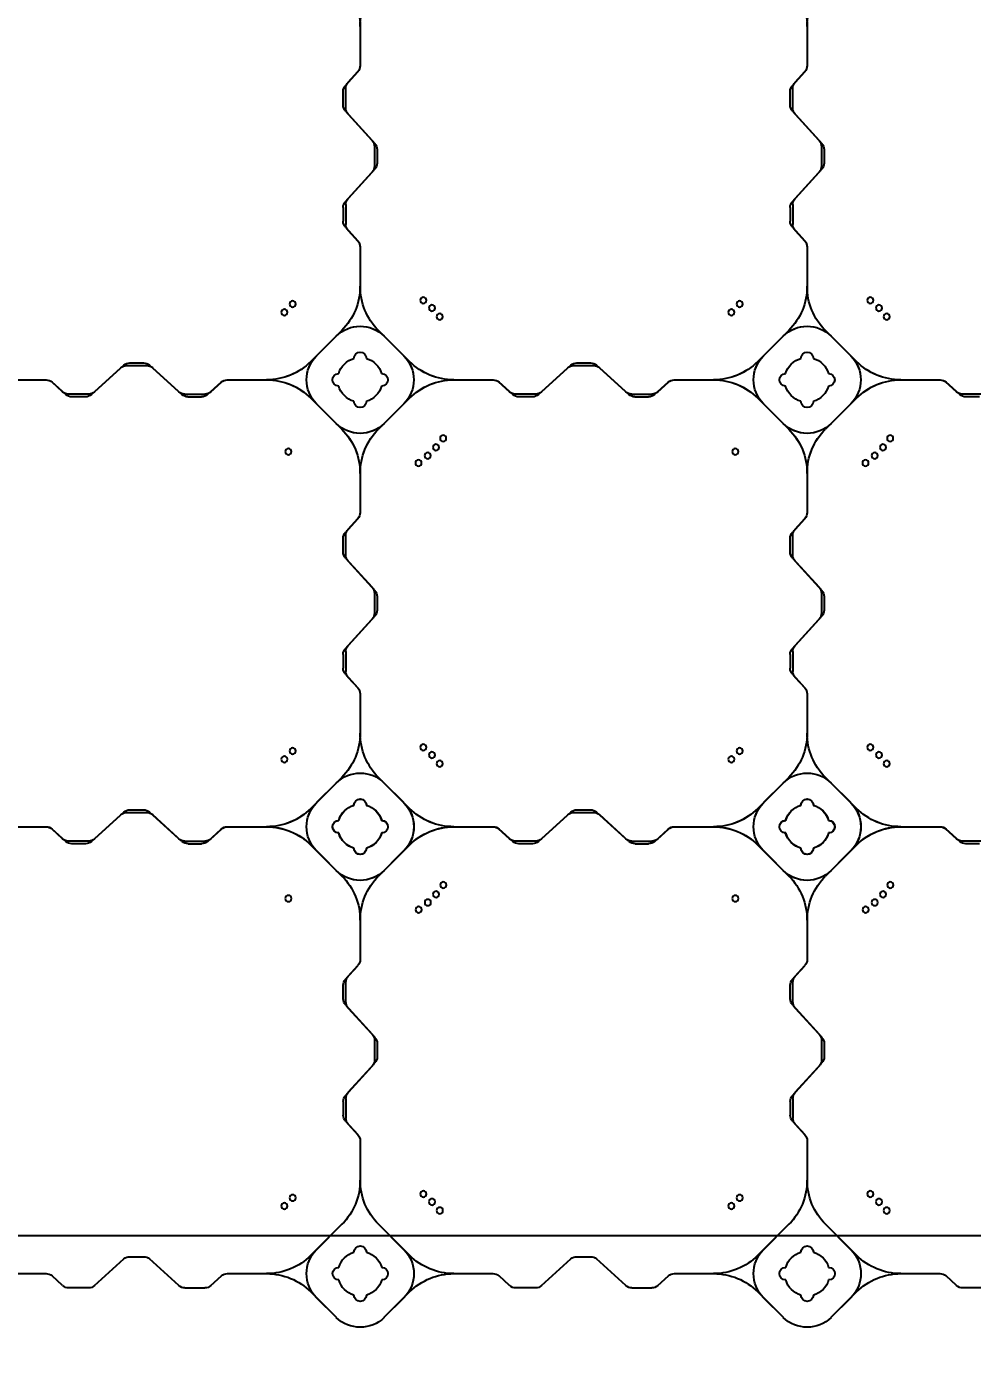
# Model space of a CAD drawing. Header units: millimetres. Extents: x -1612139 to -1260738, y 1141106 to 1536160.
# Drawn here: x -1330392 to -1329334, y 1253728 to 1255207 of the extents above; entities that cross this region are included whole.
import ezdxf

# ---------------------------------------------------------------- set-up
doc = ezdxf.new("R2010")
doc.units = ezdxf.units.MM
doc.header["$LTSCALE"] = 10
doc.layers.get('0').update_dxf_attribs({"linetype": 'CONTINUOUS'})
doc.layers.get('DEFPOINTS').update_dxf_attribs({"linetype": 'CONTINUOUS'})
doc.layers.add('W-FLOAT_BOWL浮筒', color=253, linetype='CONTINUOUS')
doc.styles.add('STANDARD_T3', font='simplex.shx', dxfattribs={"width": 0.7, "bigfont": 'gbcbig.shx'})
doc.dimstyles.new('W&&200', dxfattribs={"dimtxt": 700, "dimasz": 200, "dimexe": 500, "dimexo": 600, "dimgap": 200, "dimtad": 1, "dimdec": 0, "dimzin": 0, "dimdsep": 46, "dimtxsty": 'STANDARD_T3', "dimcen": 0.09, "dimclrd": 1, "dimclre": 1, "dimclrt": 7, "dimazin": 2, "dimtfac": 1, "dimtdec": 0, "dimtix": 1, "dimtmove": 2, "dimatfit": 3, "dimfxl": 100, "dimtolj": 1, "dimtzin": 0, "dimarcsym": 0})

# ---------------------------------------------------------------- blocks, each defined once
blk = doc.blocks.new('蓝色')
at = {"layer": 'W-FLOAT_BOWL浮筒', "color": 5}
for p, q in [((2979.5, 1549.2), (2951.2, 1520.9)), ((2957.5, 1527.3), (2979.4, 1549.2)), ((3033.2, 1549.2), (3055.2, 1527.3)), ((3033.2, 1549.2), (3061.5, 1520.9)), ((3479.5, 1549.2), (3451.2, 1520.9)), ((3457.5, 1527.3), (3479.4, 1549.2)), ((3533.2, 1549.2), (3555.2, 1527.3)), ((3533.2, 1549.2), (3561.5, 1520.9)), ((2673.5, 1513.8), (2661.6, 1503)), ((2702.5, 1516.4), (2680.2, 1516.4)), ((2709.2, 1513.8), (2742, 1484)), ((2803.5, 1513.8), (2770.7, 1484)), ((2810.2, 1516.4), (2832.5, 1516.4)), ((2839.2, 1513.8), (2851.1, 1503)), ((3173.5, 1513.8), (3161.6, 1503)), ((3202.5, 1516.4), (3180.2, 1516.4)), ((3209.2, 1513.8), (3242, 1484)), ((3303.5, 1513.8), (3270.7, 1484)), ((3310.2, 1516.4), (3332.5, 1516.4)), ((3339.2, 1513.8), (3351.1, 1503)), ((3673.5, 1513.8), (3661.6, 1503)), ((3702.5, 1516.4), (3680.2, 1516.4)), ((2610.9, 1500.4), (2654.9, 1500.4)), ((2857.8, 1500.4), (2901.6, 1500.4)), ((3110.9, 1500.4), (3154.9, 1500.4)), ((3357.8, 1500.4), (3401.6, 1500.4)), ((3610.9, 1500.4), (3654.9, 1500.4)), ((2748.7, 1481.4), (2764, 1481.4)), ((2985.8, 1445.1), (2951.1, 1479.9)), ((3026.8, 1445.1), (3061.6, 1479.9)), ((3248.7, 1481.4), (3264, 1481.4)), ((3485.8, 1445.1), (3451.1, 1479.9)), ((3526.8, 1445.1), (3561.6, 1479.9)), ((2957.5, 1473.5), (2985.8, 1445.2)), ((3055.2, 1473.5), (3026.8, 1445.2)), ((3457.5, 1473.5), (3485.8, 1445.2)), ((3555.2, 1473.5), (3526.8, 1445.2)), ((3006.3, 1351.6), (3006.3, 1395.8)), ((3006.3, 1351.8), (3006.3, 1395.8)), ((3506.3, 1351.6), (3506.3, 1395.8)), ((3506.3, 1351.8), (3506.3, 1395.8)), ((2989.9, 1329.7), (3003.7, 1344.9)), ((2992.9, 1333.2), (3003.7, 1345.1)), ((3489.9, 1329.7), (3503.7, 1344.9)), ((3492.9, 1333.2), (3503.7, 1345.1)), ((2987.3, 1307.7), (2987.3, 1323)), ((2990.3, 1304.2), (2990.3, 1326.5)), ((3487.3, 1307.7), (3487.3, 1323)), ((3490.3, 1304.2), (3490.3, 1326.5)), ((2989.9, 1301), (3019.7, 1268.2)), ((2992.9, 1297.5), (3022.7, 1264.7)), ((3489.9, 1301), (3519.7, 1268.2)), ((3492.9, 1297.5), (3522.7, 1264.7)), ((3022.3, 1239.2), (3022.3, 1261.5)), ((3025.3, 1242.7), (3025.3, 1258)), ((3522.3, 1239.2), (3522.3, 1261.5)), ((3525.3, 1242.7), (3525.3, 1258)), ((2989.9, 1199.7), (3019.7, 1232.5)), ((2992.9, 1203.2), (3022.7, 1236)), ((3489.9, 1199.7), (3519.7, 1232.5)), ((3492.9, 1203.2), (3522.7, 1236)), ((2987.3, 1193), (2987.3, 1177.7)), ((2990.3, 1196.5), (2990.3, 1174.2)), ((3487.3, 1193), (3487.3, 1177.7)), ((3490.3, 1196.5), (3490.3, 1174.2)), ((2989.9, 1171), (3003.7, 1155.8)), ((3489.9, 1171), (3503.7, 1155.8)), ((2992.9, 1167.5), (3003.7, 1155.6)), ((3492.9, 1167.5), (3503.7, 1155.6)), ((3006.3, 1105.1), (3006.3, 1149.1)), ((3006.3, 1105.1), (3006.3, 1148.9)), ((3506.3, 1105.1), (3506.3, 1149.1)), ((3506.3, 1105.1), (3506.3, 1148.9)), ((2951.1, 1020.9), (2985.8, 1055.6)), ((2957.5, 1027.2), (2985.8, 1055.5)), ((3061.6, 1020.9), (3026.8, 1055.6)), ((3055.2, 1027.2), (3026.8, 1055.5)), ((3451.1, 1020.9), (3485.8, 1055.6)), ((3457.5, 1027.2), (3485.8, 1055.5)), ((3561.6, 1020.9), (3526.8, 1055.6)), ((3555.2, 1027.2), (3526.8, 1055.5)), ((2979.5, 1049.2), (2951.2, 1020.9)), ((2957.5, 1027.3), (2979.4, 1049.2)), ((3033.2, 1049.2), (3055.2, 1027.3)), ((3033.2, 1049.2), (3061.5, 1020.9)), ((3479.5, 1049.2), (3451.2, 1020.9)), ((3457.5, 1027.3), (3479.4, 1049.2)), ((3533.2, 1049.2), (3555.2, 1027.3)), ((3533.2, 1049.2), (3561.5, 1020.9)), ((2673.5, 1013.8), (2661.6, 1003)), ((2677, 1016.8), (2661.8, 1003)), ((2702.5, 1016.4), (2680.2, 1016.4)), ((2699, 1019.4), (2683.7, 1019.4)), ((2705.7, 1016.8), (2738.5, 987)), ((2709.2, 1013.8), (2742, 984)), ((2803.5, 1013.8), (2770.7, 984)), ((2807, 1016.8), (2774.2, 987)), ((2810.2, 1016.4), (2832.5, 1016.4)), ((2813.7, 1019.4), (2829, 1019.4)), ((2835.7, 1016.8), (2850.9, 1003)), ((2839.2, 1013.8), (2851.1, 1003)), ((3173.5, 1013.8), (3161.6, 1003)), ((3177, 1016.8), (3161.8, 1003)), ((3202.5, 1016.4), (3180.2, 1016.4)), ((3199, 1019.4), (3183.7, 1019.4)), ((3205.7, 1016.8), (3238.5, 987)), ((3209.2, 1013.8), (3242, 984)), ((3303.5, 1013.8), (3270.7, 984)), ((3307, 1016.8), (3274.2, 987)), ((3310.2, 1016.4), (3332.5, 1016.4)), ((3313.7, 1019.4), (3329, 1019.4)), ((3335.7, 1016.8), (3350.9, 1003)), ((3339.2, 1013.8), (3351.1, 1003)), ((3673.5, 1013.8), (3661.6, 1003)), ((3677, 1016.8), (3661.8, 1003)), ((3702.5, 1016.4), (3680.2, 1016.4)), ((3699, 1019.4), (3683.7, 1019.4)), ((2610.9, 1000.4), (2654.9, 1000.4)), ((2610.9, 1000.4), (2655.1, 1000.4)), ((2857.6, 1000.4), (2901.6, 1000.4)), ((2857.8, 1000.4), (2901.6, 1000.4)), ((3110.9, 1000.4), (3154.9, 1000.4)), ((3110.9, 1000.4), (3155.1, 1000.4)), ((3357.6, 1000.4), (3401.6, 1000.4)), ((3357.8, 1000.4), (3401.6, 1000.4)), ((3610.9, 1000.4), (3654.9, 1000.4)), ((3610.9, 1000.4), (3655.1, 1000.4)), ((2745.2, 984.4), (2767.5, 984.4)), ((2748.7, 981.4), (2764, 981.4)), ((2985.8, 945.1), (2951.1, 979.9)), ((2979.5, 951.6), (2951.2, 979.9)), ((3026.8, 945.1), (3061.6, 979.9)), ((3033.2, 951.6), (3061.5, 979.9)), ((3245.2, 984.4), (3267.5, 984.4)), ((3248.7, 981.4), (3264, 981.4)), ((3485.8, 945.1), (3451.1, 979.9)), ((3479.5, 951.6), (3451.2, 979.9)), ((3526.8, 945.1), (3561.6, 979.9)), ((3533.2, 951.6), (3561.5, 979.9)), ((2957.5, 973.5), (2985.8, 945.2)), ((2979.4, 951.6), (2957.5, 973.5)), ((3055.2, 973.5), (3026.8, 945.2)), ((3055.2, 973.5), (3033.2, 951.6)), ((3457.5, 973.5), (3485.8, 945.2)), ((3479.4, 951.6), (3457.5, 973.5)), ((3555.2, 973.5), (3526.8, 945.2)), ((3555.2, 973.5), (3533.2, 951.6)), ((3006.3, 851.6), (3006.3, 895.8)), ((3006.3, 851.8), (3006.3, 895.8)), ((3506.3, 851.6), (3506.3, 895.8)), ((3506.3, 851.8), (3506.3, 895.8)), ((2989.9, 829.7), (3003.7, 844.9)), ((2992.9, 833.2), (3003.7, 845.1)), ((3489.9, 829.7), (3503.7, 844.9)), ((3492.9, 833.2), (3503.7, 845.1)), ((2987.3, 807.7), (2987.3, 823)), ((2990.3, 804.2), (2990.3, 826.5)), ((3487.3, 807.7), (3487.3, 823)), ((3490.3, 804.2), (3490.3, 826.5)), ((2989.9, 801), (3019.7, 768.2)), ((3489.9, 801), (3519.7, 768.2)), ((2992.9, 797.5), (3022.7, 764.7)), ((3492.9, 797.5), (3522.7, 764.7)), ((3022.3, 739.2), (3022.3, 761.5)), ((3025.3, 742.7), (3025.3, 758)), ((3522.3, 739.2), (3522.3, 761.5)), ((3525.3, 742.7), (3525.3, 758)), ((2989.9, 699.7), (3019.7, 732.5)), ((2992.9, 703.2), (3022.7, 736)), ((3489.9, 699.7), (3519.7, 732.5)), ((3492.9, 703.2), (3522.7, 736)), ((2990.3, 696.5), (2990.3, 674.2)), ((3490.3, 696.5), (3490.3, 674.2)), ((2987.3, 693), (2987.3, 677.7)), ((3487.3, 693), (3487.3, 677.7)), ((2989.9, 671), (3003.7, 655.8)), ((2992.9, 667.5), (3003.7, 655.6)), ((3489.9, 671), (3503.7, 655.8)), ((3492.9, 667.5), (3503.7, 655.6)), ((3006.3, 605.1), (3006.3, 649.1)), ((3006.3, 605.1), (3006.3, 648.9)), ((3506.3, 605.1), (3506.3, 649.1)), ((3506.3, 605.1), (3506.3, 648.9))]:
    blk.add_line(p, q, dxfattribs=at)
for centre in [(2921.6, 1424.8), (3086.6, 1420.1), (3095.3, 1429.8), (3421.6, 1424.8), (3586.6, 1420.1), (3595.3, 1429.8), (2930.8, 1415.6), (3076.9, 1411.4), (3430.8, 1415.6), (3576.9, 1411.4), (3071.6, 1093.3), (3571.6, 1093.3), (2926, 1080.7), (3081.9, 1085.1), (3426, 1080.7), (3581.9, 1085.1), (3091.1, 1075.9), (3099.2, 1065.7), (3591.1, 1075.9), (3599.2, 1065.7), (3095.3, 929.8), (3595.3, 929.8), (2921.6, 924.8), (2930.8, 915.6), (3086.6, 920.1), (3421.6, 924.8), (3430.8, 915.6), (3586.6, 920.1), (3076.9, 911.4), (3576.9, 911.4)]:
    blk.add_circle(centre, 3.5, dxfattribs=at)
for centre, radius, start, end in [((3006.3, 1522.3), 38, 45, 135), ((3006.4, 1522.3), 38, 45, 135), ((3506.3, 1522.3), 38, 45, 135), ((3506.4, 1522.3), 38, 45, 135), ((2984.4, 1500.4), 38, 135, 225), ((3006.3, 1500.4), 25, 106.2602, 163.7398), ((3006.3, 1500.4), 25, 106.2602, 163.7398), ((3006.3, 1524.4), 7, 0, 180), ((3006.3, 1524.4), 7, 0, 180), ((3006.3, 1500.4), 25, 16.2602, 73.7398), ((3006.3, 1500.4), 25, 16.2602, 73.7398), ((3028.3, 1500.4), 38, 315, 45), ((3484.4, 1500.4), 38, 135, 225), ((3506.3, 1500.4), 25, 106.2602, 163.7398), ((3506.3, 1500.4), 25, 106.2602, 163.7398), ((3506.3, 1524.4), 7, 0, 180), ((3506.3, 1524.4), 7, 0, 180), ((3506.3, 1500.4), 25, 16.2602, 73.7398), ((3506.3, 1500.4), 25, 16.2602, 73.7398), ((3528.3, 1500.4), 38, 315, 45), ((2680.2, 1506.4), 10, 90, 132.2737), ((2702.5, 1506.4), 10, 47.7263, 90), ((2810.2, 1506.4), 10, 90, 132.2737), ((2832.5, 1506.4), 10, 47.7263, 90), ((2901.7, 1570.4), 70, 270, 315), ((3111, 1570.4), 70, 225, 270), ((3180.2, 1506.4), 10, 90, 132.2737), ((3202.5, 1506.4), 10, 47.7263, 90), ((3310.2, 1506.4), 10, 90, 132.2737), ((3332.5, 1506.4), 10, 47.7263, 90), ((3401.7, 1570.4), 70, 270, 315), ((3611, 1570.4), 70, 225, 270), ((3680.2, 1506.4), 10, 90, 132.2737), ((2654.9, 1510.4), 10, 270, 312.2737), ((2857.8, 1510.4), 10, 227.7263, 270), ((2901.6, 1430.4), 70, 45, 90), ((2982.3, 1500.4), 7, 90, 270), ((2982.3, 1500.4), 7, 90, 270), ((3030.3, 1500.4), 7, 270, 90), ((3030.3, 1500.4), 7, 270, 90), ((3111.1, 1430.4), 70, 90, 135), ((3154.9, 1510.4), 10, 270, 312.2737), ((3357.8, 1510.4), 10, 227.7263, 270), ((3401.6, 1430.4), 70, 45, 90), ((3482.3, 1500.4), 7, 90, 270), ((3482.3, 1500.4), 7, 90, 270), ((3530.3, 1500.4), 7, 270, 90), ((3530.3, 1500.4), 7, 270, 90), ((3611.1, 1430.4), 70, 90, 135), ((3654.9, 1510.4), 10, 270, 312.2737), ((2748.7, 1491.4), 10, 227.7263, 270), ((2764, 1491.4), 10, 270, 312.2737), ((3006.3, 1500.4), 25, 196.2602, 253.7398), ((3006.3, 1500.4), 25, 196.2602, 253.7398), ((3006.3, 1500.4), 25, 286.2602, 343.7398), ((3006.3, 1500.4), 25, 286.2602, 343.7398), ((3248.7, 1491.4), 10, 227.7263, 270), ((3264, 1491.4), 10, 270, 312.2737), ((3506.3, 1500.4), 25, 196.2602, 253.7398), ((3506.3, 1500.4), 25, 196.2602, 253.7398), ((3506.3, 1500.4), 25, 286.2602, 343.7398), ((3506.3, 1500.4), 25, 286.2602, 343.7398), ((3006.3, 1476.4), 7, 180, 0), ((3006.3, 1476.4), 7, 180, 0), ((3506.3, 1476.4), 7, 180, 0), ((3506.3, 1476.4), 7, 180, 0), ((2936.3, 1395.7), 70, 0, 45), ((2936.3, 1395.7), 70, 0, 45), ((3076.3, 1395.7), 70, 135, 180), ((3076.3, 1395.7), 70, 135, 180), ((3436.3, 1395.7), 70, 0, 45), ((3436.3, 1395.7), 70, 0, 45), ((3576.3, 1395.7), 70, 135, 180), ((3576.3, 1395.7), 70, 135, 180), ((2996.3, 1351.8), 10, 317.7263, 0), ((2996.3, 1351.6), 10, 317.7263, 0), ((3496.3, 1351.8), 10, 317.7263, 0), ((3496.3, 1351.6), 10, 317.7263, 0), ((3000.3, 1326.5), 10, 137.7263, 180), ((3500.3, 1326.5), 10, 137.7263, 180), ((2997.3, 1323), 10, 137.7263, 180), ((3497.3, 1323), 10, 137.7263, 180), ((2997.3, 1307.7), 10, 180, 222.2737), ((3000.3, 1304.2), 10, 180, 222.2737), ((3497.3, 1307.7), 10, 180, 222.2737), ((3500.3, 1304.2), 10, 180, 222.2737), ((3012.3, 1261.5), 10, 0, 42.2737), ((3015.3, 1258), 10, 0, 42.2737), ((3512.3, 1261.5), 10, 0, 42.2737), ((3515.3, 1258), 10, 0, 42.2737), ((3015.3, 1242.7), 10, 317.7263, 0), ((3515.3, 1242.7), 10, 317.7263, 0), ((3012.3, 1239.2), 10, 317.7263, 0), ((3512.3, 1239.2), 10, 317.7263, 0), ((2997.3, 1193), 10, 137.7263, 180), ((3000.3, 1196.5), 10, 137.7263, 180), ((3497.3, 1193), 10, 137.7263, 180), ((3500.3, 1196.5), 10, 137.7263, 180), ((2997.3, 1177.7), 10, 180, 222.2737), ((3000.3, 1174.2), 10, 180, 222.2737), ((3497.3, 1177.7), 10, 180, 222.2737), ((3500.3, 1174.2), 10, 180, 222.2737), ((2996.3, 1149.1), 10, 0, 42.2737), ((2996.3, 1148.9), 10, 0, 42.2737), ((3496.3, 1149.1), 10, 0, 42.2737), ((3496.3, 1148.9), 10, 0, 42.2737), ((2936.3, 1105.1), 70, 315, 0), ((2936.3, 1105), 70, 315, 0), ((3076.3, 1105.1), 70, 180, 225), ((3076.3, 1105), 70, 180, 225), ((3436.3, 1105.1), 70, 315, 0), ((3436.3, 1105), 70, 315, 0), ((3576.3, 1105.1), 70, 180, 225), ((3576.3, 1105), 70, 180, 225), ((3006.3, 1022.3), 38, 45, 135), ((3006.4, 1022.3), 38, 45, 135), ((3506.3, 1022.3), 38, 45, 135), ((3506.4, 1022.3), 38, 45, 135), ((2901.6, 1070.4), 70, 270, 315), ((2901.7, 1070.4), 70, 270, 315), ((2984.4, 1000.4), 38, 135, 225), ((2984.4, 1000.3), 38, 135, 225), ((3006.3, 1000.4), 25, 106.2602, 163.7398), ((3006.3, 1000.4), 25, 106.2602, 163.7398), ((3006.3, 1000.4), 25, 106.2602, 163.7398), ((3006.3, 1000.4), 25, 106.2602, 163.7398), ((3006.3, 1024.4), 7, 0, 180), ((3006.3, 1024.4), 7, 0, 180), ((3006.3, 1024.4), 7, 0, 180), ((3006.3, 1024.4), 7, 0, 180), ((3006.3, 1000.4), 25, 16.2602, 73.7398), ((3006.3, 1000.4), 25, 16.2602, 73.7398), ((3006.3, 1000.4), 25, 16.2602, 73.7398), ((3006.3, 1000.4), 25, 16.2602, 73.7398), ((3028.3, 1000.4), 38, 315, 45), ((3028.3, 1000.3), 38, 315, 45), ((3111, 1070.4), 70, 225, 270), ((3111.1, 1070.4), 70, 225, 270), ((3401.6, 1070.4), 70, 270, 315), ((3401.7, 1070.4), 70, 270, 315), ((3484.4, 1000.4), 38, 135, 225), ((3484.4, 1000.3), 38, 135, 225), ((3506.3, 1000.4), 25, 106.2602, 163.7398), ((3506.3, 1000.4), 25, 106.2602, 163.7398), ((3506.3, 1000.4), 25, 106.2602, 163.7398), ((3506.3, 1000.4), 25, 106.2602, 163.7398), ((3506.3, 1024.4), 7, 0, 180), ((3506.3, 1024.4), 7, 0, 180), ((3506.3, 1024.4), 7, 0, 180), ((3506.3, 1024.4), 7, 0, 180), ((3506.3, 1000.4), 25, 16.2602, 73.7398), ((3506.3, 1000.4), 25, 16.2602, 73.7398), ((3506.3, 1000.4), 25, 16.2602, 73.7398), ((3506.3, 1000.4), 25, 16.2602, 73.7398), ((3528.3, 1000.4), 38, 315, 45), ((3528.3, 1000.3), 38, 315, 45), ((3611, 1070.4), 70, 225, 270), ((3611.1, 1070.4), 70, 225, 270), ((2680.2, 1006.4), 10, 90, 132.2737), ((2683.7, 1009.4), 10, 90, 132.2737), ((2699, 1009.4), 10, 47.7263, 90), ((2702.5, 1006.4), 10, 47.7263, 90), ((2810.2, 1006.4), 10, 90, 132.2737), ((2813.7, 1009.4), 10, 90, 132.2737), ((2829, 1009.4), 10, 47.7263, 90), ((2832.5, 1006.4), 10, 47.7263, 90), ((2982.3, 1000.4), 7, 90, 270), ((2982.3, 1000.4), 7, 90, 270), ((2982.3, 1000.4), 7, 90, 270), ((2982.3, 1000.4), 7, 90, 270), ((3030.3, 1000.4), 7, 270, 90), ((3030.3, 1000.4), 7, 270, 90), ((3030.3, 1000.4), 7, 270, 90), ((3030.3, 1000.4), 7, 270, 90), ((3180.2, 1006.4), 10, 90, 132.2737), ((3183.7, 1009.4), 10, 90, 132.2737), ((3199, 1009.4), 10, 47.7263, 90), ((3202.5, 1006.4), 10, 47.7263, 90), ((3310.2, 1006.4), 10, 90, 132.2737), ((3313.7, 1009.4), 10, 90, 132.2737), ((3329, 1009.4), 10, 47.7263, 90), ((3332.5, 1006.4), 10, 47.7263, 90), ((3482.3, 1000.4), 7, 90, 270), ((3482.3, 1000.4), 7, 90, 270), ((3482.3, 1000.4), 7, 90, 270), ((3482.3, 1000.4), 7, 90, 270), ((3530.3, 1000.4), 7, 270, 90), ((3530.3, 1000.4), 7, 270, 90), ((3530.3, 1000.4), 7, 270, 90), ((3530.3, 1000.4), 7, 270, 90), ((3680.2, 1006.4), 10, 90, 132.2737), ((3683.7, 1009.4), 10, 90, 132.2737), ((2654.9, 1010.4), 10, 270, 312.2737), ((2655.1, 1010.4), 10, 270, 312.2737), ((2857.6, 1010.4), 10, 227.7263, 270), ((2857.8, 1010.4), 10, 227.7263, 270), ((2901.6, 930.4), 70, 45, 90), ((2901.7, 930.4), 70, 45, 90), ((3006.3, 1000.4), 25, 196.2602, 253.7398), ((3006.3, 1000.4), 25, 196.2602, 253.7398), ((3006.3, 1000.4), 25, 196.2602, 253.7398), ((3006.3, 1000.4), 25, 196.2602, 253.7398), ((3006.3, 1000.4), 25, 286.2602, 343.7398), ((3006.3, 1000.4), 25, 286.2602, 343.7398), ((3006.3, 1000.4), 25, 286.2602, 343.7398), ((3006.3, 1000.4), 25, 286.2602, 343.7398), ((3111, 930.4), 70, 90, 135), ((3111.1, 930.4), 70, 90, 135), ((3154.9, 1010.4), 10, 270, 312.2737), ((3155.1, 1010.4), 10, 270, 312.2737), ((3357.6, 1010.4), 10, 227.7263, 270), ((3357.8, 1010.4), 10, 227.7263, 270), ((3401.6, 930.4), 70, 45, 90), ((3401.7, 930.4), 70, 45, 90), ((3506.3, 1000.4), 25, 196.2602, 253.7398), ((3506.3, 1000.4), 25, 196.2602, 253.7398), ((3506.3, 1000.4), 25, 196.2602, 253.7398), ((3506.3, 1000.4), 25, 196.2602, 253.7398), ((3506.3, 1000.4), 25, 286.2602, 343.7398), ((3506.3, 1000.4), 25, 286.2602, 343.7398), ((3506.3, 1000.4), 25, 286.2602, 343.7398), ((3506.3, 1000.4), 25, 286.2602, 343.7398), ((3611, 930.4), 70, 90, 135), ((3611.1, 930.4), 70, 90, 135), ((3654.9, 1010.4), 10, 270, 312.2737), ((3655.1, 1010.4), 10, 270, 312.2737), ((2745.2, 994.4), 10, 227.7263, 270), ((2748.7, 991.4), 10, 227.7263, 270), ((2764, 991.4), 10, 270, 312.2737), ((2767.5, 994.4), 10, 270, 312.2737), ((3006.3, 976.4), 7, 180, 0), ((3006.3, 976.4), 7, 180, 0), ((3006.3, 976.4), 7, 180, 0), ((3006.3, 976.4), 7, 180, 0), ((3245.2, 994.4), 10, 227.7263, 270), ((3248.7, 991.4), 10, 227.7263, 270), ((3264, 991.4), 10, 270, 312.2737), ((3267.5, 994.4), 10, 270, 312.2737), ((3506.3, 976.4), 7, 180, 0), ((3506.3, 976.4), 7, 180, 0), ((3506.3, 976.4), 7, 180, 0), ((3506.3, 976.4), 7, 180, 0), ((3006.3, 978.4), 38, 225, 315), ((3006.4, 978.4), 38, 225, 315), ((3506.3, 978.4), 38, 225, 315), ((3506.4, 978.4), 38, 225, 315), ((2936.3, 895.7), 70, 0, 45), ((2936.3, 895.7), 70, 0, 45), ((3076.3, 895.7), 70, 135, 180), ((3076.3, 895.7), 70, 135, 180), ((3436.3, 895.7), 70, 0, 45), ((3436.3, 895.7), 70, 0, 45), ((3576.3, 895.7), 70, 135, 180), ((3576.3, 895.7), 70, 135, 180), ((2996.3, 851.8), 10, 317.7263, 0), ((2996.3, 851.6), 10, 317.7263, 0), ((3496.3, 851.8), 10, 317.7263, 0), ((3496.3, 851.6), 10, 317.7263, 0), ((2997.3, 823), 10, 137.7263, 180), ((3000.3, 826.5), 10, 137.7263, 180), ((3497.3, 823), 10, 137.7263, 180), ((3500.3, 826.5), 10, 137.7263, 180), ((2997.3, 807.7), 10, 180, 222.2737), ((3000.3, 804.2), 10, 180, 222.2737), ((3497.3, 807.7), 10, 180, 222.2737), ((3500.3, 804.2), 10, 180, 222.2737), ((3012.3, 761.5), 10, 0, 42.2737), ((3015.3, 758), 10, 0, 42.2737), ((3512.3, 761.5), 10, 0, 42.2737), ((3515.3, 758), 10, 0, 42.2737), ((3015.3, 742.7), 10, 317.7263, 0), ((3515.3, 742.7), 10, 317.7263, 0), ((3012.3, 739.2), 10, 317.7263, 0), ((3512.3, 739.2), 10, 317.7263, 0), ((2997.3, 693), 10, 137.7263, 180), ((3000.3, 696.5), 10, 137.7263, 180), ((3497.3, 693), 10, 137.7263, 180), ((3500.3, 696.5), 10, 137.7263, 180), ((2997.3, 677.7), 10, 180, 222.2737), ((3000.3, 674.2), 10, 180, 222.2737), ((3497.3, 677.7), 10, 180, 222.2737), ((3500.3, 674.2), 10, 180, 222.2737), ((2996.3, 649.1), 10, 0, 42.2737), ((2996.3, 648.9), 10, 0, 42.2737), ((3496.3, 649.1), 10, 0, 42.2737), ((3496.3, 648.9), 10, 0, 42.2737), ((2936.3, 605.1), 70, 315, 0), ((3076.3, 605.1), 70, 180, 225), ((3436.3, 605.1), 70, 315, 0), ((3576.3, 605.1), 70, 180, 225)]:
    blk.add_arc(centre, radius, start, end, dxfattribs=at)
blk = doc.blocks.new('橙色')
at = {"layer": 'W-FLOAT_BOWL浮筒', "color": 30}
for p, q in [((3473.2, 2548.8), (3444.8, 2520.5)), ((3451.2, 2526.9), (3473.1, 2548.8)), ((3526.8, 2548.8), (3555.2, 2520.5)), ((3526.9, 2548.8), (3548.8, 2526.9)), ((3973.2, 2548.8), (3944.8, 2520.5)), ((3951.2, 2526.9), (3973.1, 2548.8)), ((4026.8, 2548.8), (4055.2, 2520.5)), ((4026.9, 2548.8), (4048.8, 2526.9)), ((3196.1, 2516), (3173.9, 2516)), ((3303.9, 2516), (3326.1, 2516)), ((3696.1, 2516), (3673.9, 2516)), ((3803.9, 2516), (3826.1, 2516)), ((4196.1, 2516), (4173.9, 2516)), ((3104.6, 2500), (3148.5, 2500)), ((3167.1, 2513.4), (3155.3, 2502.6)), ((3202.9, 2513.4), (3235.6, 2483.6)), ((3297.1, 2513.4), (3264.4, 2483.6)), ((3332.9, 2513.4), (3344.7, 2502.6)), ((3351.5, 2500), (3395.3, 2500)), ((3604.6, 2500), (3648.5, 2500)), ((3667.1, 2513.4), (3655.3, 2502.6)), ((3702.9, 2513.4), (3735.6, 2483.6)), ((3797.1, 2513.4), (3764.4, 2483.6)), ((3832.9, 2513.4), (3844.7, 2502.6)), ((3851.5, 2500), (3895.3, 2500)), ((4104.6, 2500), (4148.5, 2500)), ((4167.1, 2513.4), (4155.3, 2502.6)), ((3242.4, 2481), (3257.6, 2481)), ((3479.5, 2444.8), (3444.8, 2479.5)), ((3451.2, 2473.2), (3479.5, 2444.8)), ((3520.5, 2444.8), (3555.2, 2479.5)), ((3548.8, 2473.2), (3520.5, 2444.8)), ((3742.4, 2481), (3757.6, 2481)), ((3979.5, 2444.8), (3944.8, 2479.5)), ((3951.2, 2473.2), (3979.5, 2444.8)), ((4020.5, 2444.8), (4055.2, 2479.5)), ((4048.8, 2473.2), (4020.5, 2444.8)), ((3500, 2351.3), (3500, 2395.4)), ((3500, 2351.5), (3500, 2395.4)), ((4000, 2351.3), (4000, 2395.4)), ((4000, 2351.5), (4000, 2395.4)), ((3483.6, 2329.4), (3497.4, 2344.5)), ((3486.6, 2332.9), (3497.4, 2344.7)), ((3983.6, 2329.4), (3997.4, 2344.5)), ((3986.6, 2332.9), (3997.4, 2344.7)), ((3481, 2307.4), (3481, 2322.6)), ((3484, 2303.9), (3484, 2326.1)), ((3981, 2307.4), (3981, 2322.6)), ((3984, 2303.9), (3984, 2326.1)), ((3483.6, 2300.6), (3513.4, 2267.9)), ((3486.6, 2297.1), (3516.4, 2264.4)), ((3983.6, 2300.6), (4013.4, 2267.9)), ((3986.6, 2297.1), (4016.4, 2264.4)), ((3516, 2238.9), (3516, 2261.1)), ((3519, 2242.4), (3519, 2257.6)), ((4016, 2238.9), (4016, 2261.1)), ((4019, 2242.4), (4019, 2257.6)), ((3486.6, 2202.9), (3516.4, 2235.6)), ((3986.6, 2202.9), (4016.4, 2235.6)), ((3483.6, 2199.4), (3513.4, 2232.1)), ((3983.6, 2199.4), (4013.4, 2232.1)), ((3481, 2192.6), (3481, 2177.4)), ((3484, 2196.1), (3484, 2173.9)), ((3981, 2192.6), (3981, 2177.4)), ((3984, 2196.1), (3984, 2173.9)), ((3483.6, 2170.6), (3497.4, 2155.5)), ((3486.6, 2167.1), (3497.4, 2155.3)), ((3983.6, 2170.6), (3997.4, 2155.5)), ((3986.6, 2167.1), (3997.4, 2155.3)), ((3500, 2104.7), (3500, 2148.7)), ((3500, 2104.7), (3500, 2148.5)), ((4000, 2104.7), (4000, 2148.7)), ((4000, 2104.7), (4000, 2148.5)), ((3444.8, 2020.5), (3479.5, 2055.2)), ((3451.2, 2026.8), (3479.5, 2055.2)), ((3548.8, 2026.8), (3520.5, 2055.2)), ((3555.2, 2020.5), (3520.5, 2055.2)), ((3944.8, 2020.5), (3979.5, 2055.2)), ((3951.2, 2026.8), (3979.5, 2055.2)), ((4048.8, 2026.8), (4020.5, 2055.2)), ((4055.2, 2020.5), (4020.5, 2055.2)), ((3170.6, 2016.4), (3155.5, 2002.6)), ((3192.6, 2019), (3177.4, 2019)), ((3199.4, 2016.4), (3232.1, 1986.6)), ((3300.6, 2016.4), (3267.9, 1986.6)), ((3307.4, 2019), (3322.6, 2019)), ((3329.4, 2016.4), (3344.5, 2002.6)), ((3670.6, 2016.4), (3655.5, 2002.6)), ((3692.6, 2019), (3677.4, 2019)), ((3699.4, 2016.4), (3732.1, 1986.6)), ((3800.6, 2016.4), (3767.9, 1986.6)), ((3807.4, 2019), (3822.6, 2019)), ((3829.4, 2016.4), (3844.5, 2002.6)), ((4170.6, 2016.4), (4155.5, 2002.6)), ((4192.6, 2019), (4177.4, 2019)), ((3104.6, 2000), (3148.7, 2000)), ((3351.3, 2000), (3395.3, 2000)), ((3604.6, 2000), (3648.7, 2000)), ((3851.3, 2000), (3895.3, 2000)), ((4104.6, 2000), (4148.7, 2000)), ((3238.9, 1984), (3261.1, 1984)), ((3738.9, 1984), (3761.1, 1984)), ((3473.2, 1951.2), (3444.8, 1979.5)), ((3473.1, 1951.2), (3451.2, 1973.1)), ((3526.8, 1951.2), (3555.2, 1979.5)), ((3548.8, 1973.1), (3526.9, 1951.2)), ((3973.2, 1951.2), (3944.8, 1979.5)), ((3973.1, 1951.2), (3951.2, 1973.1)), ((4026.8, 1951.2), (4055.2, 1979.5)), ((4048.8, 1973.1), (4026.9, 1951.2))]:
    blk.add_line(p, q, dxfattribs=at)
for centre in [(3415.2, 2424.4), (3589, 2429.4), (3915.2, 2424.4), (4089, 2429.4), (3424.4, 2415.2), (3570.6, 2411), (3580.3, 2419.7), (3924.4, 2415.2), (4070.6, 2411), (4080.3, 2419.7), (3565.3, 2092.9), (3575.6, 2084.8), (4065.3, 2092.9), (4075.6, 2084.8), (3419.7, 2080.3), (3584.8, 2075.6), (3919.7, 2080.3), (4084.8, 2075.6), (3592.9, 2065.3), (4092.9, 2065.3)]:
    blk.add_circle(centre, 3.5, dxfattribs=at)
for centre, radius, start, end in [((3500, 2522), 38, 45, 135), ((3500, 2522), 38, 45, 135), ((4000, 2522), 38, 45, 135), ((4000, 2522), 38, 45, 135), ((3500, 2524), 7, 0, 180), ((3500, 2524), 7, 0, 180), ((4000, 2524), 7, 0, 180), ((4000, 2524), 7, 0, 180), ((3173.9, 2506), 10, 90, 132.2737), ((3196.1, 2506), 10, 47.7263, 90), ((3303.9, 2506), 10, 90, 132.2737), ((3326.1, 2506), 10, 47.7263, 90), ((3395.3, 2570), 70, 270, 315), ((3478, 2500), 38, 135, 225), ((3500, 2500), 25, 106.2602, 163.7398), ((3500, 2500), 25, 106.2602, 163.7398), ((3500, 2500), 25, 16.2602, 73.7398), ((3500, 2500), 25, 16.2602, 73.7398), ((3522, 2500), 38, 315, 45), ((3604.7, 2570), 70, 225, 270), ((3673.9, 2506), 10, 90, 132.2737), ((3696.1, 2506), 10, 47.7263, 90), ((3803.9, 2506), 10, 90, 132.2737), ((3826.1, 2506), 10, 47.7263, 90), ((3895.3, 2570), 70, 270, 315), ((3978, 2500), 38, 135, 225), ((4000, 2500), 25, 106.2602, 163.7398), ((4000, 2500), 25, 106.2602, 163.7398), ((4000, 2500), 25, 16.2602, 73.7398), ((4000, 2500), 25, 16.2602, 73.7398), ((4022, 2500), 38, 315, 45), ((4104.7, 2570), 70, 225, 270), ((4173.9, 2506), 10, 90, 132.2737), ((3148.5, 2510), 10, 270, 312.2737), ((3351.5, 2510), 10, 227.7263, 270), ((3395.3, 2430), 70, 45, 90), ((3476, 2500), 7, 90, 270), ((3476, 2500), 7, 90, 270), ((3524, 2500), 7, 270, 90), ((3524, 2500), 7, 270, 90), ((3604.7, 2430), 70, 90, 135), ((3648.5, 2510), 10, 270, 312.2737), ((3851.5, 2510), 10, 227.7263, 270), ((3895.3, 2430), 70, 45, 90), ((3976, 2500), 7, 90, 270), ((3976, 2500), 7, 90, 270), ((4024, 2500), 7, 270, 90), ((4024, 2500), 7, 270, 90), ((4104.7, 2430), 70, 90, 135), ((4148.5, 2510), 10, 270, 312.2737), ((3500, 2500), 25, 196.2602, 253.7398), ((3500, 2500), 25, 196.2602, 253.7398), ((3500, 2500), 25, 286.2602, 343.7398), ((3500, 2500), 25, 286.2602, 343.7398), ((4000, 2500), 25, 196.2602, 253.7398), ((4000, 2500), 25, 196.2602, 253.7398), ((4000, 2500), 25, 286.2602, 343.7398), ((4000, 2500), 25, 286.2602, 343.7398), ((3242.4, 2491), 10, 227.7263, 270), ((3257.6, 2491), 10, 270, 312.2737), ((3500, 2476), 7, 180, 0), ((3500, 2476), 7, 180, 0), ((3742.4, 2491), 10, 227.7263, 270), ((3757.6, 2491), 10, 270, 312.2737), ((4000, 2476), 7, 180, 0), ((4000, 2476), 7, 180, 0), ((3430, 2395.3), 70, 0, 45), ((3430, 2395.3), 70, 0, 45), ((3570, 2395.3), 70, 135, 180), ((3570, 2395.3), 70, 135, 180), ((3930, 2395.3), 70, 0, 45), ((3930, 2395.3), 70, 0, 45), ((4070, 2395.3), 70, 135, 180), ((4070, 2395.3), 70, 135, 180), ((3490, 2351.5), 10, 317.7263, 0), ((3490, 2351.3), 10, 317.7263, 0), ((3990, 2351.5), 10, 317.7263, 0), ((3990, 2351.3), 10, 317.7263, 0), ((3491, 2322.6), 10, 137.7263, 180), ((3494, 2326.1), 10, 137.7263, 180), ((3991, 2322.6), 10, 137.7263, 180), ((3994, 2326.1), 10, 137.7263, 180), ((3491, 2307.4), 10, 180, 222.2737), ((3991, 2307.4), 10, 180, 222.2737), ((3494, 2303.9), 10, 180, 222.2737), ((3994, 2303.9), 10, 180, 222.2737), ((3506, 2261.1), 10, 0, 42.2737), ((3509, 2257.6), 10, 0, 42.2737), ((4006, 2261.1), 10, 0, 42.2737), ((4009, 2257.6), 10, 0, 42.2737), ((3506, 2238.9), 10, 317.7263, 0), ((3509, 2242.4), 10, 317.7263, 0), ((4006, 2238.9), 10, 317.7263, 0), ((4009, 2242.4), 10, 317.7263, 0), ((3491, 2192.6), 10, 137.7263, 180), ((3494, 2196.1), 10, 137.7263, 180), ((3991, 2192.6), 10, 137.7263, 180), ((3994, 2196.1), 10, 137.7263, 180), ((3491, 2177.4), 10, 180, 222.2737), ((3991, 2177.4), 10, 180, 222.2737), ((3494, 2173.9), 10, 180, 222.2737), ((3994, 2173.9), 10, 180, 222.2737), ((3490, 2148.7), 10, 0, 42.2737), ((3490, 2148.5), 10, 0, 42.2737), ((3990, 2148.7), 10, 0, 42.2737), ((3990, 2148.5), 10, 0, 42.2737), ((3430, 2104.7), 70, 315, 0), ((3430, 2104.7), 70, 315, 0), ((3570, 2104.7), 70, 180, 225), ((3570, 2104.7), 70, 180, 225), ((3930, 2104.7), 70, 315, 0), ((3930, 2104.7), 70, 315, 0), ((4070, 2104.7), 70, 180, 225), ((4070, 2104.7), 70, 180, 225), ((3478, 2000), 38, 135, 225), ((3500, 2024), 7, 0, 180), ((3500, 2024), 7, 0, 180), ((3522, 2000), 38, 315, 45), ((3978, 2000), 38, 135, 225), ((4000, 2024), 7, 0, 180), ((4000, 2024), 7, 0, 180), ((4022, 2000), 38, 315, 45), ((3177.4, 2009), 10, 90, 132.2737), ((3192.6, 2009), 10, 47.7263, 90), ((3307.4, 2009), 10, 90, 132.2737), ((3322.6, 2009), 10, 47.7263, 90), ((3395.3, 2070), 70, 270, 315), ((3500, 2000), 25, 106.2602, 163.7398), ((3500, 2000), 25, 106.2602, 163.7398), ((3500, 2000), 25, 16.2602, 73.7398), ((3500, 2000), 25, 16.2602, 73.7398), ((3604.7, 2070), 70, 225, 270), ((3677.4, 2009), 10, 90, 132.2737), ((3692.6, 2009), 10, 47.7263, 90), ((3807.4, 2009), 10, 90, 132.2737), ((3822.6, 2009), 10, 47.7263, 90), ((3895.3, 2070), 70, 270, 315), ((4000, 2000), 25, 106.2602, 163.7398), ((4000, 2000), 25, 106.2602, 163.7398), ((4000, 2000), 25, 16.2602, 73.7398), ((4000, 2000), 25, 16.2602, 73.7398), ((4104.7, 2070), 70, 225, 270), ((4177.4, 2009), 10, 90, 132.2737), ((3148.7, 2010), 10, 270, 312.2737), ((3351.3, 2010), 10, 227.7263, 270), ((3395.3, 1930), 70, 45, 90), ((3476, 2000), 7, 90, 270), ((3476, 2000), 7, 90, 270), ((3524, 2000), 7, 270, 90), ((3524, 2000), 7, 270, 90), ((3604.7, 1930), 70, 90, 135), ((3648.7, 2010), 10, 270, 312.2737), ((3851.3, 2010), 10, 227.7263, 270), ((3895.3, 1930), 70, 45, 90), ((3976, 2000), 7, 90, 270), ((3976, 2000), 7, 90, 270), ((4024, 2000), 7, 270, 90), ((4024, 2000), 7, 270, 90), ((4104.7, 1930), 70, 90, 135), ((4148.7, 2010), 10, 270, 312.2737), ((3238.9, 1994), 10, 227.7263, 270), ((3261.1, 1994), 10, 270, 312.2737), ((3500, 2000), 25, 196.2602, 253.7398), ((3500, 2000), 25, 196.2602, 253.7398), ((3500, 2000), 25, 286.2602, 343.7398), ((3500, 2000), 25, 286.2602, 343.7398), ((3738.9, 1994), 10, 227.7263, 270), ((3761.1, 1994), 10, 270, 312.2737), ((4000, 2000), 25, 196.2602, 253.7398), ((4000, 2000), 25, 196.2602, 253.7398), ((4000, 2000), 25, 286.2602, 343.7398), ((4000, 2000), 25, 286.2602, 343.7398), ((3500, 1976), 7, 180, 0), ((3500, 1976), 7, 180, 0), ((4000, 1976), 7, 180, 0), ((4000, 1976), 7, 180, 0), ((3500, 1978), 38, 225, 315), ((3500, 1978), 38, 225, 315), ((4000, 1978), 38, 225, 315), ((4000, 1978), 38, 225, 315)]:
    blk.add_arc(centre, radius, start, end, dxfattribs=at)
blk = doc.blocks.new('*D183')
at = {"color": 1, "lineweight": -2, "transparency": 16777216}
for p, q in [((-1333518.8, 1271320.9), (-1333518.8, 1271920.9)), ((-1311518.8, 1271320.9), (-1311518.8, 1271920.9)), ((-1333318.8, 1271420.9), (-1311718.8, 1271420.9))]:
    blk.add_line(p, q, dxfattribs=at)
at = {"color": 1, "transparency": 16777216}
for points in [[(-1333318.8, 1271454.3), (-1333318.8, 1271387.6), (-1333518.8, 1271420.9)], [(-1311718.8, 1271454.3), (-1311718.8, 1271387.6), (-1311518.8, 1271420.9)]]:
    blk.add_solid(points, dxfattribs=at)
at = {"layer": 'DEFPOINTS', "color": 0, "transparency": 16777216}
for p in [(-1311518.8, 1271420.9), (-1333518.8, 1256311.5), (-1311518.8, 1253811.5)]:
    blk.add_point(p, dxfattribs=at)
at = {"color": 7, "transparency": 16777216, "insert": (-1321828.2, 1271970.9), "char_height": 700, "attachment_point": 5, "style": 'STANDARD_T3'}
blk.add_mtext('\\A1;22000', dxfattribs=at)

msp = doc.modelspace()

# ---------------------------------------------------------------- linework, layer by layer
msp.add_lwpolyline([(-1339097.9, 1253854.2), (-1274270.1, 1253854.2), (-1274270.1, 1245071.3), (-1339097.9, 1245071.3)], close=True)

# ---------------------------------------------------------------- block references
at = {"xscale": -1, "rotation": 180}
for name, p in [('橙色', (-1333518.8, 1256311.5)), ('蓝色', (-1333025.2, 1255811.8))]:
    msp.add_blockref(name, p, dxfattribs=at)

# ---------------------------------------------------------------- dimensions: what is measured, and where the dimension line sits
dim = msp.add_linear_dim(base=(-1311518.8, 1271420.9), p1=(-1333518.8, 1256311.5), p2=(-1311518.8, 1253811.5), dimstyle='W&&200', override={"dimfxlon": 1})
dim.commit()
dim.dimension.update_dxf_attribs({"geometry": '*D183', "text_midpoint": (-1321828.2, 1271970.9), "dimtype": 160})

doc.saveas('drawing.dxf')
